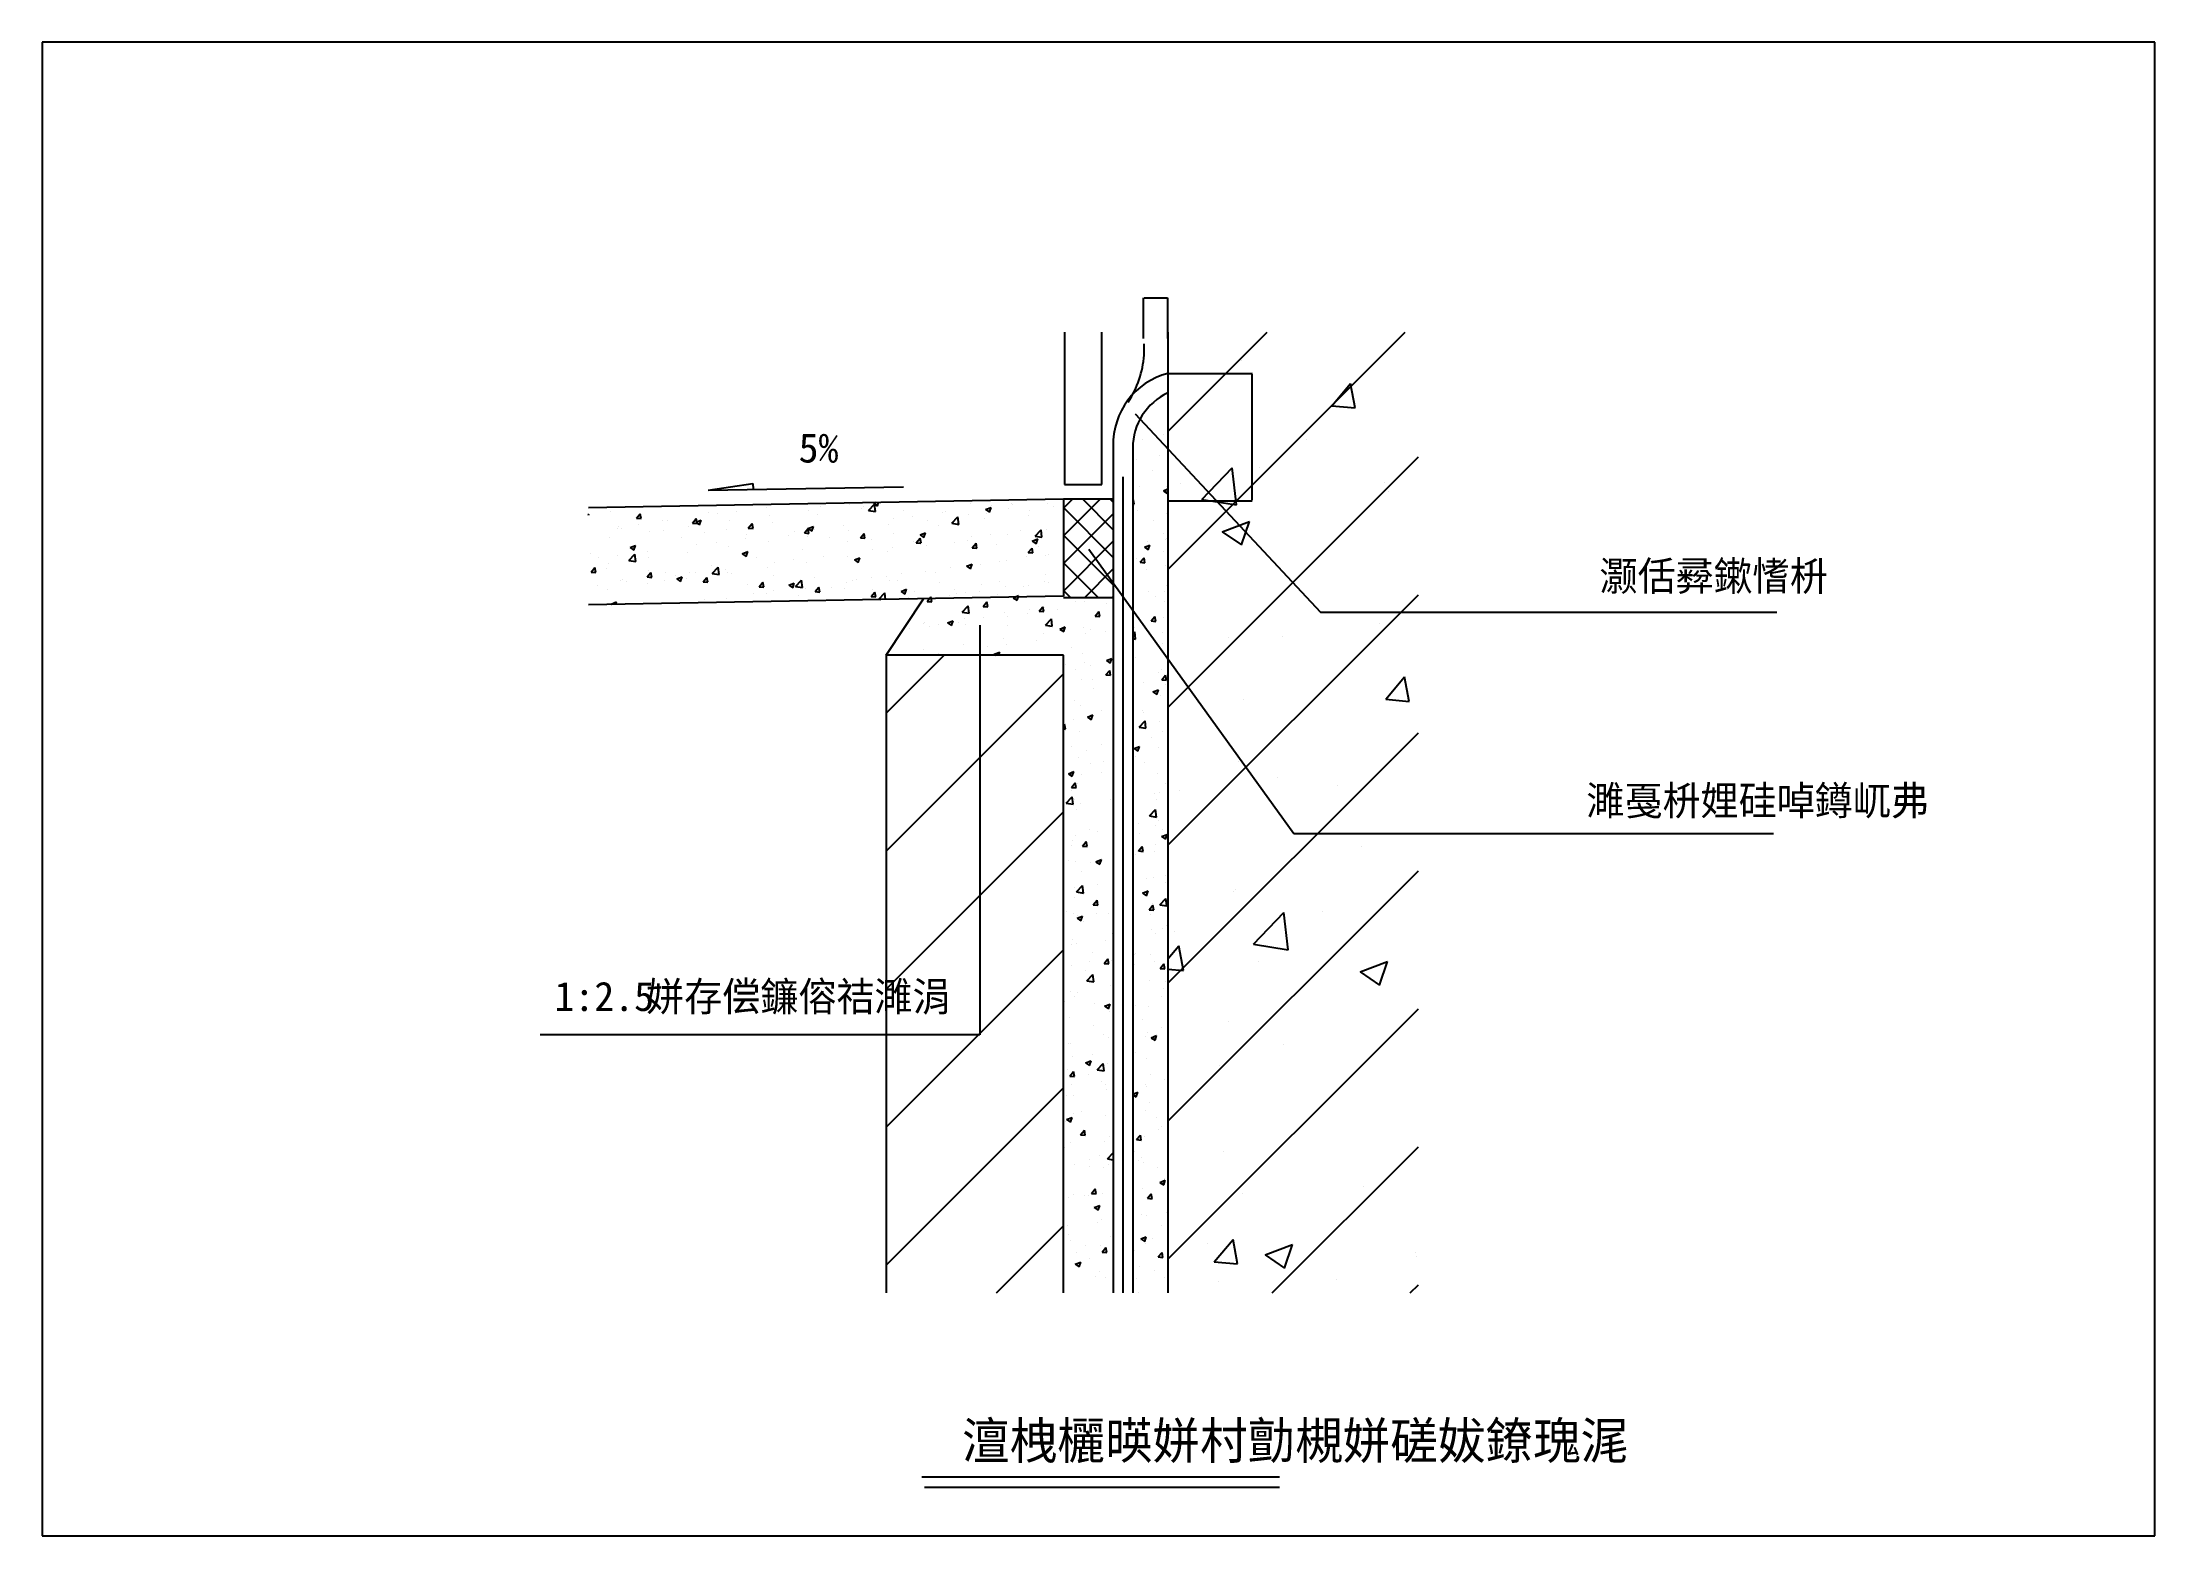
# Model space of a CAD drawing. Header units: metres. Extents: x 0 to 260, y 0 to 184.
import ezdxf

# ---------------------------------------------------------------- set-up
doc = ezdxf.new("R2010")
doc.units = ezdxf.units.M

msp = doc.modelspace()

# ---------------------------------------------------------------- linework, layer by layer
for p, q in [((259.82, 183.71), (0, 183.71)), ((0, 183.71), (0, 0)), ((259.82, 0), (259.82, 183.71)), ((135.45, 147.27), (135.45, 152.29)), ((135.52, 152.26), (138.38, 152.26)), ((138.45, 147.27), (138.45, 152.29)), ((125.74, 148.03), (125.74, 129.29)), ((130.34, 129.29), (130.34, 148.03)), ((135.53, 145.21), (135.53, 146.6)), ((138.45, 148.03), (138.45, 29.89)), ((138.45, 135.84), (150.64, 148.03)), ((138.45, 118.87), (167.62, 148.03)), ((138.47, 142.98), (148.82, 142.98)), ((147.45, 144.54), (147.45, 144.54)), ((148.78, 142.91), (148.78, 127.4)), ((148.82, 143.14), (148.82, 143.14)), ((158.59, 138.99), (160.9, 141.75)), ((161.46, 138.74), (160.9, 141.75)), ((134.43, 138), (157.2, 113.62)), ((158.59, 138.99), (161.46, 138.74)), ((136.32, 136.16), (136.32, 136.16)), ((137.88, 135.44), (137.88, 135.44)), ((138.44, 135.93), (138.44, 135.93)), ((131.72, 134.01), (131.72, 29.89)), ((134.12, 133.82), (134.12, 29.89)), ((135.34, 134.86), (135.34, 134.86)), ((137.43, 132.86), (137.43, 132.86)), ((138.45, 101.9), (169.26, 132.71)), ((155.5, 134.85), (155.5, 134.85)), ((132.92, 130.24), (132.92, 29.89)), ((134.58, 132.37), (134.58, 132.37)), ((136.53, 131.05), (136.53, 131.05)), ((142.6, 127.46), (146.34, 131.35)), ((146.87, 126.79), (146.34, 131.35)), ((149.76, 131.46), (149.76, 131.46)), ((67.19, 126.48), (125.6, 127.54)), ((81.89, 128.63), (87.41, 129.42)), ((81.89, 128.63), (105.94, 129.03)), ((87.41, 129.42), (87.42, 128.72)), ((122.81, 127.48), (122.81, 127.48)), ((125.6, 127.54), (131.72, 127.54)), ((125.6, 126.38), (126.76, 127.54)), ((125.6, 122.98), (130.15, 127.54)), ((125.6, 127.54), (125.6, 115.57)), ((125.74, 129.29), (130.34, 129.29)), ((131.72, 123.74), (127.93, 127.54)), ((131.72, 127.14), (131.32, 127.54)), ((131.72, 127.54), (131.72, 115.38)), ((134.12, 127.45), (134.17, 127.51)), ((134.29, 126.91), (134.17, 127.51)), ((134.91, 129.07), (134.91, 129.07)), ((137.89, 128.55), (138.45, 128.76)), ((137.89, 128.55), (138.37, 128.23)), ((138.24, 129.01), (138.24, 129.01)), ((138.37, 128.23), (138.45, 128.48)), ((138.44, 128.96), (138.44, 128.96)), ((138.47, 127.32), (148.82, 127.32)), ((139.99, 129.49), (139.99, 129.49)), ((142.6, 127.46), (146.87, 126.79)), ((165.14, 129.6), (165.14, 129.6)), ((165.62, 128.4), (165.62, 128.4)), ((67.19, 125.67), (67.24, 125.69)), ((67.19, 125.53), (67.24, 125.69)), ((69.84, 126.02), (69.84, 126.02)), ((73.07, 125.16), (73.54, 125.71)), ((73.07, 125.16), (73.65, 125.11)), ((73.65, 125.11), (73.54, 125.71)), ((76.29, 124.87), (76.29, 124.87)), ((76.92, 124.89), (76.92, 124.89)), ((79.96, 124.56), (80.42, 125.11)), ((80.37, 124.66), (81.04, 124.92)), ((80.53, 124.51), (80.42, 125.11)), ((80.84, 124.34), (81.04, 124.92)), ((81.89, 125.83), (81.89, 125.83)), ((82.99, 125.69), (82.99, 125.69)), ((84.48, 124.84), (84.48, 124.84)), ((85.39, 126.01), (85.39, 126.01)), ((87.49, 126.79), (87.49, 126.79)), ((89.03, 126.48), (89.03, 126.48)), ((89.41, 125.51), (89.41, 125.51)), ((90.56, 126.81), (90.56, 126.81)), ((94.26, 126.13), (94.26, 126.13)), ((95.39, 125.65), (95.39, 125.65)), ((95.68, 126.59), (95.68, 126.59)), ((99.25, 126.85), (99.25, 126.85)), ((100.81, 126.37), (100.81, 126.37)), ((100.99, 126.61), (100.99, 126.61)), ((101.62, 126.13), (102.36, 126.91)), ((101.62, 126.13), (102.47, 126)), ((102.23, 126.99), (102.57, 127.12)), ((102.23, 126.99), (102.71, 126.67)), ((102.47, 126), (102.36, 126.91)), ((102.71, 126.67), (102.86, 127.13)), ((104.67, 125.09), (104.67, 125.09)), ((105.93, 126.16), (105.93, 126.16)), ((107.07, 125.41), (107.07, 125.41)), ((108.91, 124.94), (108.91, 124.94)), ((109.03, 127.23), (109.03, 127.23)), ((110.71, 125.88), (110.71, 125.88)), ((111.06, 125.94), (111.06, 125.94)), ((111.86, 124.54), (112.61, 125.32)), ((112.72, 124.41), (112.61, 125.32)), ((113.89, 125.66), (113.89, 125.66)), ((114.16, 127.01), (114.16, 127.01)), ((115.85, 125.17), (115.85, 125.17)), ((116.03, 126.22), (116.7, 126.48)), ((116.03, 126.22), (116.5, 125.9)), ((116.18, 125.73), (116.18, 125.73)), ((116.5, 125.9), (116.7, 126.48)), ((116.77, 126.68), (116.77, 126.68)), ((118.82, 126.34), (118.82, 126.34)), ((119.17, 127), (119.17, 127)), ((119.28, 126.8), (119.28, 126.8)), ((121.31, 125.51), (121.31, 125.51)), ((121.45, 126.13), (121.45, 126.13)), ((123.67, 126.95), (123.67, 126.95)), ((124.41, 126.58), (124.41, 126.58)), ((131.72, 120.35), (125.6, 126.48)), ((125.6, 119.59), (131.72, 125.72)), ((134.12, 126.92), (134.29, 126.91)), ((134.66, 126.15), (134.66, 126.15)), ((136.68, 124.86), (136.68, 124.86)), ((138.32, 125.77), (138.32, 125.77)), ((138.45, 126.08), (138.45, 126.08)), ((145.12, 123.48), (148.48, 124.77)), ((147.51, 121.87), (148.48, 124.77)), ((148.24, 127.16), (148.24, 127.16)), ((69.72, 122.83), (69.72, 122.83)), ((70.69, 123.91), (70.69, 123.91)), ((70.89, 124.1), (70.89, 124.1)), ((71.25, 123.87), (71.25, 123.87)), ((73.29, 124.41), (73.29, 124.41)), ((74.65, 123.5), (74.65, 123.5)), ((76.38, 123.65), (76.38, 123.65)), ((78.59, 122.76), (78.59, 122.76)), ((79.5, 124.12), (79.5, 124.12)), ((79.96, 124.56), (80.53, 124.51)), ((80.37, 124.66), (80.84, 124.34)), ((81.5, 123.43), (81.5, 123.43)), ((82.87, 122.22), (82.87, 122.22)), ((84.19, 123.72), (84.19, 123.72)), ((86.5, 122.7), (86.5, 122.7)), ((86.62, 123.22), (86.62, 123.22)), ((86.84, 123.95), (87.31, 124.51)), ((86.84, 123.95), (87.42, 123.9)), ((87.42, 123.9), (87.31, 124.51)), ((89.3, 122.32), (89.3, 122.32)), ((89.79, 124.69), (89.79, 124.69)), ((91.75, 123), (91.75, 123)), ((92.56, 123.5), (92.56, 123.5)), ((93.73, 123.35), (94.19, 123.9)), ((93.73, 123.35), (94.3, 123.3)), ((94.14, 122.93), (94.14, 122.93)), ((94.16, 123.89), (94.84, 124.15)), ((94.16, 123.89), (94.64, 123.57)), ((94.3, 123.3), (94.19, 123.9)), ((94.64, 123.57), (94.84, 124.15)), ((94.97, 123.81), (94.97, 123.81)), ((96.87, 122.78), (96.87, 122.78)), ((98.6, 124.29), (98.6, 124.29)), ((99.05, 122.29), (99.05, 122.29)), ((99.13, 123.65), (99.13, 123.65)), ((100.62, 122.75), (101.08, 123.3)), ((100.62, 122.75), (101.19, 122.7)), ((101.19, 122.7), (101.08, 123.3)), ((102, 122.57), (102, 122.57)), ((104.06, 124.33), (104.06, 124.33)), ((104.65, 123.25), (104.65, 123.25)), ((107.12, 122.35), (107.12, 122.35)), ((107.5, 122.15), (107.96, 122.7)), ((107.5, 122.15), (108.07, 122.1)), ((107.96, 123.12), (108.63, 123.38)), ((107.96, 123.12), (108.44, 122.8)), ((108.08, 122.1), (107.96, 122.7)), ((108.44, 122.8), (108.63, 123.38)), ((110.25, 124.21), (110.25, 124.21)), ((111.86, 124.54), (112.72, 124.41)), ((112.25, 122.14), (112.25, 122.14)), ((113.78, 122.47), (113.78, 122.47)), ((114.24, 122.9), (114.24, 122.9)), ((116.65, 123.21), (116.65, 123.21)), ((118.71, 123.14), (118.71, 123.14)), ((120.28, 123.69), (120.28, 123.69)), ((121.76, 122.36), (122.43, 122.61)), ((121.76, 122.36), (122.23, 122.03)), ((122.11, 122.96), (122.86, 123.73)), ((122.11, 122.96), (122.96, 122.82)), ((122.23, 122.03), (122.43, 122.61)), ((122.96, 122.82), (122.86, 123.73)), ((123.56, 123.76), (123.56, 123.76)), ((131.72, 116.95), (125.6, 123.08)), ((125.6, 116.19), (131.72, 122.32)), ((135.92, 122.3), (135.92, 122.3)), ((137.85, 123.29), (137.85, 123.29)), ((138.2, 122.57), (138.2, 122.57)), ((138.32, 122.61), (138.32, 122.61)), ((145.12, 123.48), (147.51, 121.87)), ((67.4, 120.84), (67.4, 120.84)), ((68.36, 120.31), (68.36, 120.31)), ((69.6, 119.63), (69.6, 119.63)), ((70.76, 120.63), (70.76, 120.63)), ((72.15, 119.96), (72.9, 120.74)), ((72.15, 119.96), (73.01, 119.83)), ((72.3, 121.57), (72.97, 121.82)), ((72.3, 121.57), (72.78, 121.24)), ((72.78, 121.24), (72.97, 121.82)), ((73.01, 119.83), (72.9, 120.74)), ((72.99, 121.8), (72.99, 121.8)), ((74.4, 121.1), (74.4, 121.1)), ((74.53, 120.31), (74.53, 120.31)), ((79.38, 120.92), (79.38, 120.92)), ((80.46, 121.9), (80.46, 121.9)), ((84.37, 121.64), (84.37, 121.64)), ((86.1, 120.8), (86.77, 121.05)), ((86.1, 120.8), (86.57, 120.47)), ((86.57, 120.47), (86.77, 121.05)), ((87.86, 120.36), (87.86, 120.36)), ((90.04, 119.71), (90.04, 119.71)), ((92.44, 120.03), (92.44, 120.03)), ((93.46, 121.33), (93.46, 121.33)), ((94.03, 119.74), (94.03, 119.74)), ((96.08, 120.5), (96.08, 120.5)), ((99.01, 120.46), (99.01, 120.46)), ((99.89, 120.03), (100.57, 120.29)), ((99.89, 120.03), (100.37, 119.71)), ((100.37, 119.71), (100.57, 120.29)), ((102.14, 121.3), (102.14, 121.3)), ((103.94, 121.13), (103.94, 121.13)), ((104.54, 121.62), (104.54, 121.62)), ((108.18, 122.1), (108.18, 122.1)), ((108.79, 121.75), (108.79, 121.75)), ((113.69, 119.26), (114.36, 119.52)), ((114.17, 118.94), (114.36, 119.52)), ((114.39, 121.54), (114.85, 122.1)), ((114.39, 121.54), (114.96, 121.49)), ((114.96, 121.49), (114.85, 122.1)), ((117.37, 121.92), (117.37, 121.92)), ((117.76, 119.9), (117.76, 119.9)), ((118.59, 119.95), (118.59, 119.95)), ((121.05, 120.4), (121.05, 120.4)), ((121.27, 120.94), (121.74, 121.49)), ((121.27, 120.94), (121.85, 120.89)), ((121.85, 120.89), (121.74, 121.49)), ((122.5, 121.7), (122.5, 121.7)), ((123.44, 120.56), (123.44, 120.56)), ((123.82, 120.7), (123.82, 120.7)), ((129.9, 115.38), (125.6, 119.69)), ((128.74, 121.34), (153.95, 86.4)), ((134.55, 120.22), (134.55, 120.22)), ((135.04, 119.74), (135.51, 120.29)), ((135.04, 119.74), (135.62, 119.69)), ((135.62, 119.69), (135.51, 120.29)), ((135.55, 121.59), (136.22, 121.84)), ((135.55, 121.59), (136.03, 121.26)), ((136.03, 121.26), (136.22, 121.84)), ((137.87, 121.05), (137.87, 121.05)), ((67.52, 118.54), (67.98, 119.09)), ((67.52, 118.54), (68.09, 118.49)), ((68.09, 118.49), (67.98, 119.09)), ((69.38, 118.96), (69.38, 118.96)), ((71.06, 117.48), (71.06, 117.48)), ((71.41, 117.67), (71.41, 117.67)), ((71.87, 117.32), (71.87, 117.32)), ((74.4, 117.94), (74.87, 118.49)), ((74.4, 117.94), (74.98, 117.89)), ((74.41, 117.11), (74.41, 117.11)), ((74.51, 118.75), (74.51, 118.75)), ((74.98, 117.89), (74.87, 118.49)), ((76.53, 117.46), (76.53, 117.46)), ((76.66, 118.44), (76.66, 118.44)), ((77.94, 118.12), (77.94, 118.12)), ((78.03, 117.7), (78.7, 117.96)), ((78.03, 117.7), (78.51, 117.38)), ((78.51, 117.38), (78.7, 117.96)), ((79.26, 117.73), (79.26, 117.73)), ((79.63, 118.53), (79.63, 118.53)), ((80.34, 118.43), (80.34, 118.43)), ((81.29, 117.34), (81.75, 117.89)), ((81.29, 117.34), (81.86, 117.29)), ((81.65, 117.24), (81.65, 117.24)), ((81.86, 117.28), (81.75, 117.89)), ((82.26, 119.4), (82.26, 119.4)), ((82.4, 118.37), (83.15, 119.15)), ((82.4, 118.37), (83.25, 118.24)), ((83.25, 118.24), (83.15, 119.15)), ((83.98, 118.91), (83.98, 118.91)), ((84.25, 118.45), (84.25, 118.45)), ((84.76, 118.31), (84.76, 118.31)), ((86.78, 117.02), (86.78, 117.02)), ((88.18, 116.73), (88.64, 117.28)), ((88.75, 116.68), (88.64, 117.28)), ((89.18, 119.12), (89.18, 119.12)), ((89.88, 118.1), (89.88, 118.1)), ((91.83, 116.93), (92.5, 117.19)), ((91.83, 116.93), (92.3, 116.61)), ((92.31, 116.61), (92.5, 117.19)), ((92.64, 116.78), (93.39, 117.56)), ((93.5, 116.65), (93.39, 117.56)), ((95, 117.88), (95, 117.88)), ((98.9, 117.26), (98.9, 117.26)), ((99.62, 117.52), (99.62, 117.52)), ((100.13, 117.66), (100.13, 117.66)), ((102.02, 117.83), (102.02, 117.83)), ((103.83, 117.94), (103.83, 117.94)), ((104.26, 117.52), (104.26, 117.52)), ((105.25, 117.45), (105.25, 117.45)), ((105.65, 118.31), (105.65, 118.31)), ((108.68, 118.55), (108.68, 118.55)), ((109.86, 118.48), (109.86, 118.48)), ((110.38, 117.23), (110.38, 117.23)), ((111.72, 119.11), (111.72, 119.11)), ((113.66, 119.27), (113.66, 119.27)), ((113.69, 119.26), (114.17, 118.94)), ((114.12, 119.43), (114.12, 119.43)), ((115.45, 119.44), (115.45, 119.44)), ((115.5, 117.01), (115.5, 117.01)), ((117.75, 117.33), (117.75, 117.33)), ((121.29, 116.92), (121.29, 116.92)), ((123.32, 117.37), (123.32, 117.37)), ((123.35, 118.3), (123.35, 118.3)), ((123.7, 117.23), (123.7, 117.23)), ((128.18, 115.38), (131.72, 118.93)), ((135.8, 118.83), (135.8, 118.83)), ((138.09, 119.38), (138.09, 119.38)), ((125.6, 115.57), (67.19, 114.52)), ((68.24, 116.84), (68.24, 116.84)), ((69.49, 116.44), (69.49, 116.44)), ((69.96, 114.6), (70.64, 114.86)), ((69.96, 114.6), (70.02, 114.57)), ((70.54, 114.58), (70.64, 114.86)), ((81.45, 115.12), (81.45, 115.12)), ((84.13, 115.25), (84.13, 115.25)), ((87.51, 115.92), (87.51, 115.92)), ((88.18, 116.73), (88.75, 116.68)), ((89.06, 115.93), (89.06, 115.93)), ((89.92, 116.24), (89.92, 116.24)), ((91.9, 116.81), (91.9, 116.81)), ((92.64, 116.78), (93.5, 116.65)), ((93.06, 115.6), (93.06, 115.6)), ((93.55, 116.72), (93.55, 116.72)), ((93.91, 116.54), (93.91, 116.54)), ((95.06, 116.13), (95.52, 116.68)), ((95.06, 116.13), (95.64, 116.08)), ((95.64, 116.08), (95.52, 116.68)), ((97.03, 116.59), (97.03, 116.59)), ((98.66, 116.56), (98.66, 116.56)), ((101.95, 115.53), (102.41, 116.08)), ((101.95, 115.53), (102.52, 115.48)), ((102.15, 116.37), (102.15, 116.37)), ((102.52, 115.48), (102.41, 116.08)), ((102.89, 115.19), (103.64, 115.97)), ((102.89, 115.19), (103.06, 115.17)), ((103.73, 115.18), (103.64, 115.97)), ((103.79, 108.31), (108.39, 115.26)), ((105.62, 116.16), (106.3, 116.42)), ((105.62, 116.16), (106.1, 115.84)), ((106.1, 115.84), (106.3, 116.42)), ((106.56, 115.41), (106.56, 115.41)), ((107.28, 116.16), (107.28, 116.16)), ((108.56, 115.35), (108.56, 115.35)), ((108.83, 114.93), (109.13, 115.28)), ((108.83, 114.93), (109.41, 114.88)), ((109.13, 115.28), (109.3, 115.48)), ((109.19, 115.32), (109.19, 115.32)), ((109.33, 115.28), (109.3, 115.48)), ((109.41, 114.88), (109.33, 115.28)), ((111.59, 115.64), (111.59, 115.64)), ((112.16, 116.37), (112.16, 116.37)), ((112.4, 115.94), (112.4, 115.94)), ((113.13, 113.6), (113.88, 114.38)), ((113.54, 116.07), (113.54, 116.07)), ((113.99, 113.47), (113.88, 114.38)), ((115.23, 116.12), (115.23, 116.12)), ((115.72, 114.32), (116.18, 114.87)), ((116.29, 114.27), (116.18, 114.87)), ((117.53, 115.72), (117.53, 115.72)), ((118.47, 116.75), (118.47, 116.75)), ((119.42, 115.39), (119.6, 115.46)), ((119.42, 115.39), (119.9, 115.07)), ((119.6, 115.46), (120.09, 115.65)), ((119.9, 115.07), (120.03, 115.47)), ((120.03, 115.47), (120.09, 115.65)), ((120.63, 116.8), (120.63, 116.8)), ((122.65, 115.51), (122.65, 115.51)), ((126.51, 115.38), (125.6, 116.29)), ((131.72, 115.38), (125.6, 115.38)), ((127.02, 114.94), (127.02, 114.94)), ((127.78, 115.29), (127.78, 115.29)), ((128.19, 114.89), (128.19, 114.89)), ((130.87, 114.72), (130.87, 114.72)), ((131.57, 115.38), (131.72, 115.53)), ((136, 116.15), (136, 116.15)), ((136.91, 115.52), (136.91, 115.52)), ((137.97, 116.18), (137.97, 116.18)), ((138.03, 114.86), (138.03, 114.86)), ((138.22, 116.86), (138.22, 116.86)), ((138.45, 84.93), (169.26, 115.74)), ((108.44, 112.16), (108.44, 112.16)), ((108.47, 112.35), (108.47, 112.35)), ((109.07, 111.85), (109.07, 111.85)), ((110.22, 112.05), (110.22, 112.05)), ((111.35, 112.3), (112.03, 112.56)), ((111.35, 112.3), (111.83, 111.98)), ((111.83, 111.98), (112.03, 112.56)), ((112.71, 112.33), (112.71, 112.33)), ((113.13, 113.6), (113.99, 113.47)), ((113.43, 112.88), (113.43, 112.88)), ((113.59, 112.13), (113.59, 112.13)), ((115.32, 112), (115.32, 61.62)), ((115.72, 114.32), (116.29, 114.27)), ((115.82, 113.01), (115.82, 113.01)), ((118.36, 113.55), (118.36, 113.55)), ((118.72, 111.92), (118.72, 111.92)), ((118.77, 113.13), (118.77, 113.13)), ((121.17, 113.45), (121.17, 113.45)), ((121.42, 113.97), (121.42, 113.97)), ((122.6, 113.72), (123.07, 114.27)), ((122.6, 113.72), (123.18, 113.67)), ((123.18, 113.67), (123.07, 114.27)), ((123.21, 114.17), (123.21, 114.17)), ((123.38, 112.01), (124.13, 112.79)), ((123.38, 112.01), (124.23, 111.88)), ((124.23, 111.88), (124.13, 112.79)), ((124.81, 113.93), (124.81, 113.93)), ((125.15, 111.53), (125.82, 111.79)), ((125.63, 111.21), (125.82, 111.79)), ((129.49, 113.12), (129.95, 113.67)), ((129.49, 113.12), (130.06, 113.07)), ((130.06, 113.07), (129.95, 113.67)), ((134.38, 111.73), (134.38, 111.73)), ((136.38, 112.52), (136.84, 113.07)), ((136.38, 112.52), (136.95, 112.47)), ((136.95, 112.47), (136.84, 113.07)), ((137.85, 112.98), (137.85, 112.98)), ((157.2, 113.62), (213.32, 113.62)), ((164.53, 112.25), (164.53, 112.25)), ((106.67, 111.54), (106.67, 111.54)), ((113.31, 109.68), (113.31, 109.68)), ((116.24, 109.34), (116.24, 109.34)), ((118.24, 110.36), (118.24, 110.36)), ((118.65, 109.66), (118.65, 109.66)), ((122.28, 110.14), (122.28, 110.14)), ((123.09, 110.97), (123.09, 110.97)), ((123.84, 111.7), (123.84, 111.7)), ((125.15, 111.53), (125.63, 111.21)), ((126.62, 109.21), (126.62, 109.21)), ((128.08, 111.69), (128.08, 111.69)), ((128.34, 110.94), (128.34, 110.94)), ((128.97, 111.48), (128.97, 111.48)), ((130.75, 111.25), (130.75, 111.25)), ((134.12, 110.95), (134.37, 111.2)), ((134.12, 110.35), (134.48, 110.29)), ((134.48, 110.29), (134.37, 111.2)), ((137.74, 109.79), (137.74, 109.79)), ((137.82, 111.13), (137.82, 111.13)), ((145.95, 110.45), (145.95, 110.45)), ((147.65, 111.18), (147.65, 111.18)), ((152.51, 110.66), (152.51, 110.66)), ((125.6, 108.31), (103.79, 108.31)), ((103.79, 108.31), (103.79, 29.89)), ((103.79, 101.17), (110.92, 108.31)), ((103.84, 108.31), (103.83, 108.38)), ((108.33, 108.96), (108.33, 108.96)), ((110.18, 108.55), (110.18, 108.55)), ((117.08, 108.43), (117.76, 108.69)), ((117.08, 108.43), (117.27, 108.31)), ((117.63, 108.31), (117.76, 108.69)), ((125.6, 29.89), (125.6, 108.31)), ((125.82, 107.15), (125.82, 107.15)), ((127.1, 106.58), (127.1, 106.58)), ((127.96, 108.5), (127.96, 108.5)), ((128.22, 107.47), (128.22, 107.47)), ((128.92, 107.1), (128.92, 107.1)), ((130.88, 107.66), (131.55, 107.92)), ((130.88, 107.66), (131.36, 107.34)), ((131.36, 107.34), (131.55, 107.92)), ((134.52, 108.06), (134.52, 108.06)), ((137.62, 106.59), (137.62, 106.59)), ((137.92, 108.74), (137.92, 108.74)), ((103.79, 84.2), (125.6, 106.01)), ((127.84, 105.3), (127.84, 105.3)), ((129.12, 105.29), (129.12, 105.29)), ((129.33, 104.16), (129.33, 104.16)), ((130.82, 105.9), (131.29, 106.45)), ((130.82, 105.9), (131.4, 105.85)), ((131.4, 105.85), (131.29, 106.45)), ((134.25, 105.07), (134.25, 105.07)), ((135.4, 104.96), (135.4, 104.96)), ((136.61, 103.8), (137.28, 104.06)), ((137.09, 103.48), (137.28, 104.06)), ((137.35, 106.14), (137.35, 106.14)), ((137.71, 105.29), (138.17, 105.85)), ((137.71, 105.29), (138.28, 105.24)), ((137.8, 105.27), (137.8, 105.27)), ((138.28, 105.24), (138.17, 105.85)), ((138.19, 104.7), (138.19, 104.7)), ((165.25, 102.89), (167.56, 105.64)), ((168.12, 102.63), (167.56, 105.64)), ((125.7, 103.68), (125.7, 103.68)), ((126.99, 102.78), (126.99, 102.78)), ((127.73, 102.11), (127.73, 102.11)), ((130.31, 101.48), (130.31, 101.48)), ((135.27, 101.49), (135.27, 101.49)), ((136.61, 103.8), (137.09, 103.48)), ((137.5, 103.4), (137.5, 103.4)), ((147.78, 102.82), (147.78, 102.82)), ((165.25, 102.89), (168.12, 102.63)), ((125.6, 99.67), (125.73, 99.83)), ((125.6, 99.25), (125.84, 99.23)), ((125.84, 99.23), (125.73, 99.83)), ((126.81, 100.37), (126.81, 100.37)), ((127.61, 98.91), (127.61, 98.91)), ((128.54, 100.7), (129.22, 100.96)), ((128.54, 100.7), (129.02, 100.38)), ((129.02, 100.38), (129.22, 100.96)), ((134.9, 99.48), (135.65, 100.26)), ((134.9, 99.48), (135.75, 99.35)), ((135.44, 101.27), (135.44, 101.27)), ((135.75, 99.35), (135.65, 100.26)), ((137.39, 100.2), (137.39, 100.2)), ((137.79, 98.97), (137.79, 98.97)), ((138.45, 67.96), (169.26, 98.77)), ((126.59, 97.05), (126.59, 97.05)), ((128.44, 96.58), (128.44, 96.58)), ((130.34, 97.38), (130.34, 97.38)), ((134.28, 96.84), (134.95, 97.1)), ((134.28, 96.84), (134.75, 96.52)), ((134.75, 96.51), (134.95, 97.09)), ((136.38, 98.18), (136.38, 98.18)), ((137.27, 97), (137.27, 97)), ((126.21, 93.74), (126.88, 94)), ((126.21, 93.74), (126.69, 93.42)), ((126.69, 93.42), (126.88, 94)), ((127.49, 95.71), (127.49, 95.71)), ((127.82, 93.6), (127.82, 93.6)), ((128.89, 94.94), (128.89, 94.94)), ((130.22, 93.92), (130.22, 93.92)), ((130.47, 95.29), (130.47, 95.29)), ((134.49, 95.9), (134.49, 95.9)), ((135.59, 95.07), (135.59, 95.07)), ((137.15, 93.81), (137.15, 93.81)), ((147.07, 95.2), (147.07, 95.2)), ((126.53, 91.7), (126.53, 91.7)), ((126.6, 92.06), (127.06, 92.61)), ((126.6, 92.06), (127.17, 92.01)), ((127.17, 92.01), (127.06, 92.61)), ((127.38, 92.52), (127.38, 92.52)), ((131.66, 91.48), (131.66, 91.48)), ((136.78, 91.26), (136.78, 91.26)), ((137.4, 91.41), (137.4, 91.41)), ((138.16, 92.54), (138.16, 92.54)), ((139.88, 91.73), (139.88, 91.73)), ((151.9, 93.32), (151.9, 93.32)), ((159.28, 92.28), (159.28, 92.28)), ((103.79, 67.23), (125.6, 89.04)), ((125.93, 90.13), (126.67, 90.91)), ((125.93, 90.13), (126.78, 90)), ((126.78, 90), (126.67, 90.91)), ((126.96, 90.62), (126.96, 90.62)), ((127.26, 89.32), (127.26, 89.32)), ((127.7, 90.13), (127.7, 90.13)), ((131.33, 90.61), (131.33, 90.61)), ((136.17, 88.54), (136.92, 89.32)), ((136.17, 88.54), (137.03, 88.41)), ((137.03, 88.41), (136.92, 89.32)), ((137.04, 90.61), (137.04, 90.61)), ((127.14, 86.13), (127.14, 86.13)), ((128.81, 86.82), (128.81, 86.82)), ((129.79, 86.57), (129.79, 86.57)), ((134.87, 87.62), (134.87, 87.62)), ((134.91, 86.36), (134.91, 86.36)), ((136.92, 87.42), (136.92, 87.42)), ((137.27, 87.94), (137.27, 87.94)), ((137.67, 86.01), (138.34, 86.27)), ((137.67, 86.01), (138.15, 85.69)), ((137.76, 86.82), (137.76, 86.82)), ((138.15, 85.69), (138.34, 86.27)), ((153.95, 86.4), (212.92, 86.4)), ((126.57, 84.89), (126.57, 84.89)), ((126.69, 85.5), (126.69, 85.5)), ((127.93, 84.84), (128.4, 85.39)), ((127.93, 84.84), (128.51, 84.79)), ((128.51, 84.79), (128.4, 85.39)), ((129.6, 82.91), (130.28, 83.17)), ((130.08, 82.59), (130.28, 83.17)), ((134.46, 83.75), (134.46, 83.75)), ((134.75, 84.15), (134.75, 84.15)), ((134.82, 84.23), (135.28, 84.79)), ((134.82, 84.23), (135.39, 84.18)), ((135.39, 84.18), (135.28, 84.79)), ((136.8, 84.22), (136.8, 84.22)), ((136.94, 85.07), (136.94, 85.07)), ((138.38, 84.63), (138.38, 84.63)), ((162.22, 84.84), (162.22, 84.84)), ((126.28, 83.03), (126.28, 83.03)), ((127.02, 82.93), (127.02, 82.93)), ((127.88, 81.69), (127.88, 81.69)), ((128.87, 82.79), (128.87, 82.79)), ((129.6, 82.91), (130.08, 82.59)), ((135.86, 80.84), (135.86, 80.84)), ((136.69, 81.03), (136.69, 81.03)), ((138.13, 81.26), (138.13, 81.26)), ((138.45, 50.99), (169.26, 81.8)), ((126.91, 79.74), (126.91, 79.74)), ((126.93, 78.47), (126.93, 78.47)), ((127.2, 79.19), (127.95, 79.97)), ((127.2, 79.19), (128.05, 79.06)), ((128.05, 79.06), (127.95, 79.97)), ((129.26, 77.62), (129.73, 78.17)), ((129.84, 77.57), (129.73, 78.17)), ((129.82, 80.05), (129.82, 80.05)), ((135.33, 79.05), (136.01, 79.31)), ((135.33, 79.05), (135.81, 78.73)), ((135.81, 78.73), (136.01, 79.31)), ((137.44, 77.6), (138.19, 78.38)), ((138.13, 80.39), (138.13, 80.39)), ((138.3, 77.47), (138.19, 78.38)), ((146.48, 79.23), (146.48, 79.23)), ((146.72, 79.48), (146.72, 79.48)), ((126.01, 76.79), (126.01, 76.79)), ((126.79, 76.54), (126.79, 76.54)), ((127.27, 75.95), (127.94, 76.21)), ((127.27, 75.95), (127.75, 75.63)), ((127.29, 76.26), (127.29, 76.26)), ((127.75, 75.63), (127.94, 76.21)), ((128.03, 75.5), (128.03, 75.5)), ((129.26, 77.62), (129.84, 77.57)), ((129.7, 76.58), (129.7, 76.58)), ((131.13, 76.57), (131.13, 76.57)), ((131.72, 77.22), (131.72, 77.22)), ((136.15, 77.01), (136.61, 77.56)), ((136.15, 77.01), (136.72, 76.96)), ((136.26, 76.36), (136.26, 76.36)), ((136.57, 77.83), (136.57, 77.83)), ((136.72, 76.96), (136.61, 77.56)), ((137.44, 77.6), (138.3, 77.47)), ((148.96, 72.75), (152.7, 76.65)), ((153.23, 72.09), (152.7, 76.65)), ((157.45, 76.78), (157.45, 76.78)), ((126.67, 73.34), (126.67, 73.34)), ((127.17, 72.79), (127.17, 72.79)), ((130.81, 73.27), (130.81, 73.27)), ((131.6, 74.02), (131.6, 74.02)), ((136.45, 74.63), (136.45, 74.63)), ((136.87, 74.07), (136.87, 74.07)), ((137.73, 74.66), (137.73, 74.66)), ((138.28, 75.07), (138.28, 75.07)), ((139.27, 74.38), (139.27, 74.38)), ((148.96, 72.75), (153.23, 72.09)), ((103.79, 50.26), (125.6, 72.07)), ((126.54, 72.74), (126.54, 72.74)), ((128.84, 70.63), (128.84, 70.63)), ((129.22, 71.69), (129.22, 71.69)), ((130.6, 70.39), (131.06, 70.95)), ((130.6, 70.39), (131.17, 70.34)), ((131.17, 70.34), (131.06, 70.95)), ((131.49, 70.82), (131.49, 70.82)), ((134.34, 70.28), (134.34, 70.28)), ((134.35, 71.48), (134.35, 71.48)), ((134.44, 71.59), (134.44, 71.59)), ((136.34, 71.44), (136.34, 71.44)), ((136.75, 70.6), (136.75, 70.6)), ((137.48, 69.79), (137.95, 70.34)), ((138.06, 69.74), (137.95, 70.34)), ((138.45, 70.95), (139.8, 72.55)), ((140.35, 69.54), (139.8, 72.55)), ((149.62, 70.68), (149.62, 70.68)), ((162.1, 69.35), (165.46, 70.64)), ((164.48, 67.74), (165.46, 70.64)), ((125.6, 69.25), (125.6, 69.25)), ((125.6, 69.22), (125.6, 69.25)), ((126.56, 70.15), (126.56, 70.15)), ((128.28, 69.48), (128.28, 69.48)), ((128.47, 68.25), (129.22, 69.03)), ((128.47, 68.25), (129.33, 68.12)), ((129.33, 68.12), (129.22, 69.03)), ((131.37, 67.63), (131.37, 67.63)), ((136.22, 68.24), (136.22, 68.24)), ((137.48, 69.79), (138.06, 69.74)), ((138.1, 68.23), (138.1, 68.23)), ((138.45, 69.71), (140.35, 69.54)), ((162.1, 69.35), (164.48, 67.74)), ((125.76, 65.7), (125.76, 65.7)), ((126.44, 66.95), (126.44, 66.95)), ((126.91, 66.31), (126.91, 66.31)), ((127.35, 66.79), (127.35, 66.79)), ((129.38, 65.5), (129.38, 65.5)), ((130.66, 65.13), (131.33, 65.38)), ((130.66, 65.13), (131.14, 64.8)), ((131.14, 64.8), (131.33, 65.38)), ((134.22, 66.81), (134.22, 66.81)), ((134.5, 65.28), (134.5, 65.28)), ((136.1, 65.05), (136.1, 65.05)), ((137.6, 66.35), (137.6, 66.35)), ((137.86, 67.29), (137.86, 67.29)), ((125.62, 63.73), (125.6, 63.84)), ((125.6, 63.73), (125.62, 63.73)), ((126.32, 63.76), (126.32, 63.76)), ((129.29, 62.71), (129.29, 62.71)), ((131.25, 64.43), (131.25, 64.43)), ((131.7, 63.02), (131.7, 63.02)), ((135.33, 63.5), (135.33, 63.5)), ((137.71, 62.5), (137.71, 62.5)), ((138.45, 34.02), (169.26, 64.83)), ((145.9, 63.25), (145.9, 63.25)), ((115.32, 61.62), (61.23, 61.62)), ((126.21, 60.56), (126.21, 60.56)), ((126.51, 60.58), (126.51, 60.58)), ((130.57, 61.69), (130.57, 61.69)), ((131.14, 61.24), (131.14, 61.24)), ((135.69, 61.47), (135.69, 61.47)), ((135.99, 61.85), (135.99, 61.85)), ((136.39, 61.26), (137.06, 61.52)), ((136.39, 61.26), (136.87, 60.94)), ((136.87, 60.94), (137.06, 61.52)), ((152.67, 60.44), (152.67, 60.44)), ((126.09, 57.37), (126.09, 57.37)), ((126.77, 58.92), (126.77, 58.92)), ((128.33, 58.16), (129, 58.42)), ((128.33, 58.16), (128.8, 57.84)), ((128.8, 57.84), (129, 58.42)), ((128.81, 58.47), (128.81, 58.47)), ((129.17, 59.24), (129.17, 59.24)), ((129.74, 57.31), (130.49, 58.09)), ((129.74, 57.31), (130.6, 57.18)), ((130.6, 57.18), (130.49, 58.09)), ((131.02, 58.04), (131.02, 58.04)), ((134.41, 59.44), (134.41, 59.44)), ((135.87, 58.66), (135.87, 58.66)), ((144.83, 57.85), (144.83, 57.85)), ((103.79, 33.29), (125.6, 55.1)), ((125.6, 55.71), (125.6, 55.71)), ((126.37, 56.55), (126.84, 57.11)), ((126.37, 56.55), (126.95, 56.5)), ((126.65, 55.45), (126.65, 55.45)), ((126.95, 56.5), (126.84, 57.11)), ((128.7, 56.79), (128.7, 56.79)), ((130.28, 55.93), (130.28, 55.93)), ((130.72, 55.5), (130.72, 55.5)), ((130.9, 54.85), (130.9, 54.85)), ((135.75, 55.46), (135.75, 55.46)), ((135.85, 55.28), (135.85, 55.28)), ((136.35, 56.73), (136.35, 56.73)), ((138.07, 56.08), (138.07, 56.08)), ((125.97, 54.17), (125.97, 54.17)), ((126.88, 54.15), (126.88, 54.15)), ((127.76, 52.14), (127.76, 52.14)), ((134.12, 54.33), (134.73, 54.56)), ((134.12, 54.25), (134.53, 53.98)), ((134.53, 53.98), (134.73, 54.56)), ((135.64, 52.26), (135.64, 52.26)), ((136.22, 53.26), (136.22, 53.26)), ((125.86, 50.97), (125.86, 50.97)), ((125.99, 51.2), (126.66, 51.46)), ((125.99, 51.2), (126.47, 50.88)), ((126.47, 50.88), (126.66, 51.46)), ((126.79, 51.91), (126.79, 51.91)), ((127.71, 49.33), (128.17, 49.89)), ((128.28, 49.28), (128.17, 49.89)), ((130.79, 51.65), (130.79, 51.65)), ((137.04, 51.47), (137.04, 51.47)), ((137.33, 49.95), (137.33, 49.95)), ((137.68, 50.35), (137.68, 50.35)), ((125.74, 47.78), (125.74, 47.78)), ((126.48, 48.43), (126.48, 48.43)), ((127.71, 49.33), (128.28, 49.28)), ((130.05, 46.78), (130.05, 46.78)), ((130.67, 48.45), (130.67, 48.45)), ((131.02, 46.37), (131.72, 47.11)), ((131.29, 49.16), (131.29, 49.16)), ((131.72, 47.34), (131.72, 47.34)), ((131.72, 47.34), (131.72, 47.34)), ((134.38, 47.28), (134.38, 47.28)), ((134.59, 48.73), (135.06, 49.28)), ((134.59, 48.73), (135.17, 48.68)), ((135.17, 48.68), (135.06, 49.28)), ((135.52, 49.07), (135.52, 49.07)), ((145.32, 47.27), (145.32, 47.27)), ((151.29, 29.89), (169.26, 47.85)), ((125.62, 44.58), (125.62, 44.58)), ((126.94, 45.71), (126.94, 45.71)), ((128.77, 45.37), (128.77, 45.37)), ((128.78, 46.32), (128.78, 46.32)), ((130.55, 45.26), (130.55, 45.26)), ((131.02, 46.37), (131.72, 46.26)), ((131.17, 45.69), (131.17, 45.69)), ((134.81, 46.16), (134.81, 46.16)), ((135.17, 46.57), (135.17, 46.57)), ((135.4, 45.87), (135.4, 45.87)), ((137.19, 45.28), (137.19, 45.28)), ((126.24, 41.58), (126.24, 41.58)), ((126.85, 42), (126.85, 42)), ((128.14, 41.9), (128.14, 41.9)), ((128.65, 41.9), (128.65, 41.9)), ((129.04, 42.11), (129.5, 42.66)), ((129.04, 42.11), (129.61, 42.06)), ((129.61, 42.06), (129.5, 42.66)), ((130.44, 42.06), (130.44, 42.06)), ((135.29, 42.68), (135.29, 42.68)), ((135.92, 41.51), (136.39, 42.06)), ((136.5, 41.46), (136.39, 42.06)), ((137.45, 43.47), (138.12, 43.73)), ((137.45, 43.47), (137.93, 43.15)), ((137.93, 43.15), (138.12, 43.73)), ((138.05, 43.92), (138.05, 43.92)), ((138.35, 43.18), (138.35, 43.18)), ((147.64, 42.04), (147.64, 42.04)), ((162.51, 42.9), (162.51, 42.9)), ((129.39, 40.38), (130.06, 40.63)), ((129.39, 40.38), (129.86, 40.05)), ((129.86, 40.05), (130.06, 40.63)), ((135.17, 39.48), (135.17, 39.48)), ((135.82, 39.39), (135.82, 39.39)), ((135.92, 41.51), (136.5, 41.46)), ((138.22, 39.71), (138.22, 39.71)), ((138.38, 41.47), (138.38, 41.47)), ((117.35, 29.89), (125.6, 38.13)), ((126.12, 38.11), (126.12, 38.11)), ((126.27, 37), (126.27, 37)), ((129.76, 38.59), (129.76, 38.59)), ((130.32, 38.87), (130.32, 38.87)), ((131.39, 36.78), (131.39, 36.78)), ((135.12, 36.51), (135.79, 36.77)), ((135.12, 36.51), (135.59, 36.19)), ((135.59, 36.19), (135.79, 36.77)), ((136.52, 36.57), (136.52, 36.57)), ((137.65, 38.19), (137.65, 38.19)), ((144.14, 33.69), (146.46, 36.44)), ((147.01, 33.44), (146.46, 36.44)), ((126.45, 36.27), (126.45, 36.27)), ((127.23, 34.81), (127.23, 34.81)), ((128.29, 35.71), (128.29, 35.71)), ((128.75, 34.16), (128.75, 34.16)), ((130.2, 35.67), (130.2, 35.67)), ((130.37, 34.89), (130.83, 35.44)), ((130.37, 34.89), (130.94, 34.84)), ((130.94, 34.84), (130.83, 35.44)), ((134.35, 35.12), (134.35, 35.12)), ((135.05, 36.29), (135.05, 36.29)), ((135.7, 35.92), (135.7, 35.92)), ((137.26, 34.29), (137.72, 34.84)), ((137.26, 34.29), (137.83, 34.24)), ((137.83, 34.24), (137.72, 34.84)), ((143.33, 35.92), (143.33, 35.92)), ((150.42, 34.54), (153.78, 35.83)), ((150.42, 34.54), (152.8, 32.93)), ((152.8, 32.93), (153.78, 35.83)), ((168.95, 34.83), (168.95, 34.83)), ((168.98, 34.36), (168.98, 34.36)), ((127.05, 33.42), (127.72, 33.67)), ((127.05, 33.42), (127.53, 33.09)), ((127.53, 33.09), (127.72, 33.67)), ((129.48, 31.9), (129.48, 31.9)), ((130.09, 32.47), (130.09, 32.47)), ((130.77, 31.82), (130.77, 31.82)), ((134.61, 31.69), (134.61, 31.69)), ((134.94, 33.09), (134.94, 33.09)), ((136.81, 32.61), (136.81, 32.61)), ((138.02, 31.76), (138.02, 31.76)), ((144.14, 33.69), (147.01, 33.44)), ((144.73, 31.29), (144.73, 31.29)), ((159.14, 31.5), (159.14, 31.5)), ((134.82, 29.89), (134.82, 29.89)), ((168.26, 29.89), (169.26, 30.88)), ((108.2, 7.26), (152.16, 7.26)), ((108.5, 5.96), (152.16, 5.96)), ((0, 0), (259.82, 0))]:
    msp.add_line(p, q)
for centre, radius, start, end in [((140.68, 134.3), 8.96, 104.4, 181.85), ((122.87, 146.31), 12.71, 327.35, 355.05), ((141.59, 133.8), 7.47, 114.87, 179.88)]:
    msp.add_arc(centre, radius, start, end)

# ---------------------------------------------------------------- texts
for s, height, p in [('20', 0.08, (136.92, 152.28)), ('5%', 3.6, (93.03, 132.01)), ('灏佸彛鏉愭枡', 3.6, (191.54, 116.25)), ('濉戞枡娌硅啅鐏屼弗', 3.6, (189.92, 88.63)), ('1:2.5', 3.6, (63, 64.55)), ('姘存偿鐮傛祮濉涓', 3.6, (74.28, 64.53)), ('澶栧欐暎姘村勯槻姘磋妭鐐瑰浘', 4.5, (113.15, 9.45))]:
    msp.add_text(s, height=height).set_placement(p)
msp.add_text('60', height=0.08, rotation=90).set_placement((148.75, 135.13))

doc.saveas('drawing.dxf')
